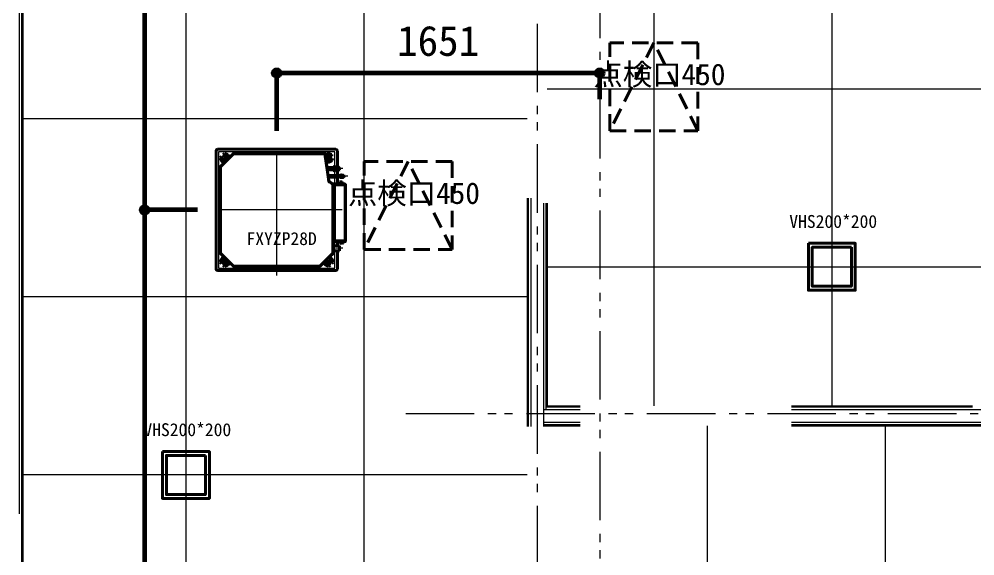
# Model space of a CAD drawing. Units: millimetres at full size. Extents: x -22551 to 92397, y -19340 to 14894.
# Drawn here: x 53654 to 58539, y 486 to 3230 of the extents above; entities that cross this region are included whole.
import ezdxf
from ezdxf.enums import TextEntityAlignment as Align

# ---------------------------------------------------------------- set-up
doc = ezdxf.new("R2010")
doc.units = ezdxf.units.MM
doc.header["$LTSCALE"] = 70
doc.header["$PDMODE"] = 32
doc.header["$PDSIZE"] = 35
for name, pattern in [('CHAIN1', [8, 5, -1, 1, -1]), ('CHAIN2', [12, 9, -1, 1, -1]), ('DASHED1', [1.8, 1.2, -0.6]), ('DASHED2', [3, 2, -1]), ('DOUBLE_CHAIN1', [8.8, 5, -1, 0.6, -0.6, 0.6, -1]), ('DOUBLE_CHAIN2', [12.8, 9, -1, 0.6, -0.6, 0.6, -1])]:
    doc.linetypes.add(name, pattern=pattern)
for name, color, linetype, lineweight in [('2-0_通芯', 7, 'Continuous', 15), ('2-2_間仕切り芯', 7, 'DOUBLE_CHAIN1', 15), ('2-3_間仕切り', 7, 'Continuous', 15), ('4-4_ジプトーン・ケイカル', 7, 'Continuous', 15), ('5-0_無題1', 1, 'Continuous', 60), ('9-0_無題1', 5, 'Continuous', 40), ('9-1_無題2', 5, 'DASHED1', 40)]:
    doc.layers.add(name, color=color, linetype=linetype, lineweight=lineweight)
doc.styles.add('ＭＳ ゴシック', font='')
doc.styles.get('ＭＳ ゴシック').set_extended_font_data('MS Gothic')

# ---------------------------------------------------------------- blocks, each defined once
blk = doc.blocks.new('グループ部品-76')
at = {"layer": '9-0_無題1', "color": 7, "linetype": 'CHAIN2', "lineweight": 15}
for p, q in [((54970.83, 1919.45), (54970.83, 2589.45)), ((55305.83, 2254.45), (54635.83, 2254.45))]:
    blk.add_line(p, q, dxfattribs=at)
at = {"layer": '9-0_無題1'}
for p, q in [((54660.83, 2556.45), (54660.83, 1952.45)), ((55272.83, 2564.45), (54668.83, 2564.45)), ((54683.51, 2475.98), (54749.31, 2541.78)), ((54683.83, 2475.45), (54749.83, 2541.45)), ((54703.82, 2543.38), (54697.1, 2536.67)), ((54705.7, 2541.51), (54703.82, 2543.38)), ((54731.54, 2524.86), (54748.98, 2542.3)), ((55216.85, 2541.95), (54749.73, 2541.95)), ((54749.83, 2542.65), (54770.83, 2542.65)), ((54749.83, 2541.45), (55216.83, 2541.45)), ((54770.83, 2542.05), (54770.83, 2542.65)), ((54771.83, 2542.06), (54771.83, 2542.66)), ((55169.83, 2542.66), (54771.83, 2542.66)), ((54771.83, 2542.06), (54771.83, 2542.05)), ((54875.33, 2542.05), (54875.33, 2541.45)), ((54878.33, 2541.45), (54878.33, 2542.06)), ((54893.33, 2541.45), (54893.33, 2542.06)), ((54896.33, 2541.45), (54896.33, 2542.05)), ((55045.33, 2542.05), (55045.33, 2541.45)), ((55048.33, 2541.86), (55048.33, 2541.45)), ((55063.33, 2541.86), (55063.33, 2541.45)), ((55066.33, 2541.45), (55066.33, 2542.05)), ((55169.83, 2542.06), (55169.83, 2542.66)), ((55169.83, 2542.05), (55169.83, 2542.06)), ((55170.83, 2542.65), (55216.83, 2542.65)), ((55170.83, 2542.05), (55170.83, 2542.65)), ((55216.83, 2541.45), (55236.17, 2403.7)), ((55237.23, 2400.41), (55217.44, 2541.44)), ((55217.62, 2540.15), (55229.5, 2541.82)), ((55218.22, 2540.24), (55218.02, 2541.62)), ((55280.83, 2474.7), (55280.83, 2556.45)), ((54688.62, 2528.18), (54681.9, 2521.46)), ((54683.78, 2519.59), (54681.9, 2521.46)), ((54682.98, 2476.3), (54700.43, 2493.75)), ((54688.62, 2528.18), (54694.89, 2521.91)), ((54700.85, 2493.32), (54692.37, 2501.81)), ((54703.37, 2530.4), (54697.1, 2536.67)), ((54703.33, 2512.06), (54713.23, 2521.96)), ((54731.96, 2524.43), (54723.48, 2532.92)), ((55223.74, 2496.58), (55235.62, 2498.25)), ((55224.33, 2496.66), (55225.34, 2489.48)), ((55231.09, 2526.9), (55233.04, 2513.03)), ((55252.82, 2528.94), (55244.04, 2527.71)), ((55245.71, 2515.82), (55254.49, 2517.05)), ((55248.87, 2537.98), (55251.5, 2538.35)), ((55252.82, 2528.94), (55251.5, 2538.35)), ((55253.18, 2507.28), (55255.81, 2507.65)), ((55255.81, 2507.65), (55254.49, 2517.05)), ((54682.63, 2033.45), (54682.63, 2475.45)), ((54683.33, 2033.45), (54683.33, 2475.55)), ((54683.83, 2033.45), (54683.83, 2475.45)), ((55224.74, 2489.4), (55225.54, 2489.51)), ((55225.54, 2489.51), (55227.03, 2478.87)), ((55227.03, 2478.87), (55226.24, 2478.76)), ((55258.83, 2471.8), (55227.26, 2471.8)), ((55229.04, 2459.1), (55258.83, 2459.1)), ((55261.83, 2475), (55258.83, 2475)), ((55258.83, 2455.9), (55258.83, 2475)), ((55258.83, 2455.9), (55261.83, 2455.9)), ((55271.83, 2476.45), (55261.83, 2476.45)), ((55261.83, 2465.45), (55261.83, 2476.45)), ((55271.83, 2465.45), (55261.83, 2465.45)), ((55261.83, 2454.45), (55261.83, 2465.45)), ((55271.83, 2454.45), (55261.83, 2454.45)), ((55271.83, 2476.45), (55271.83, 2465.45)), ((55273.83, 2473.7), (55271.83, 2473.7)), ((55271.83, 2465.45), (55271.83, 2454.45)), ((55271.83, 2457.2), (55273.83, 2457.2)), ((55273.83, 2456.2), (55273.83, 2474.7)), ((55284.33, 2474.7), (55273.83, 2474.7)), ((55273.83, 2456.2), (55284.33, 2456.2)), ((55280.83, 2431.2), (55280.83, 2456.2)), ((55284.33, 2456.2), (55284.33, 2474.7)), ((55288.08, 2473.7), (55284.33, 2473.7)), ((55284.33, 2457.2), (55288.08, 2457.2)), ((55288.08, 2457.2), (55288.08, 2473.7)), ((55290.83, 2470.95), (55288.08, 2473.7)), ((55288.08, 2457.2), (55290.83, 2459.95)), ((55290.83, 2459.95), (55290.83, 2470.95)), ((55290.83, 2431.2), (55232.81, 2431.2)), ((55234.15, 2421.7), (55290.83, 2421.7)), ((55237.94, 2399.69), (55237.68, 2399.65)), ((55237.81, 2399.46), (55237.94, 2399.69)), ((55241.08, 2397.82), (55237.94, 2399.69)), ((55238.33, 2398.76), (55258.33, 2386.85)), ((55240.77, 2397.31), (55241.28, 2398.17)), ((55240.95, 2396.5), (55252.95, 2389.36)), ((55241.28, 2398.17), (55243, 2397.14)), ((55243, 2397.14), (55259.95, 2387.05)), ((55280.83, 2384.46), (55280.83, 2421.7)), ((55290.83, 2421.7), (55290.83, 2431.2)), ((55292.83, 2429.63), (55290.83, 2431.2)), ((55290.83, 2421.7), (55292.83, 2423.28)), ((55292.83, 2423.28), (55292.83, 2429.63)), ((55294.83, 2429.63), (55292.83, 2429.63)), ((55292.83, 2423.28), (55294.83, 2423.28)), ((55294.83, 2420.1), (55294.83, 2432.8)), ((55296.83, 2432.8), (55294.83, 2432.8)), ((55294.83, 2420.1), (55297.22, 2420.1)), ((55296.23, 2392.25), (55296.23, 2396.65)), ((55297.63, 2396.65), (55296.23, 2396.65)), ((55297.57, 2433.45), (55296.83, 2431.89)), ((55296.83, 2431.89), (55296.83, 2428.01)), ((55297.57, 2426.45), (55296.83, 2424.89)), ((55296.83, 2424.89), (55296.83, 2421.01)), ((55302.1, 2433.45), (55297.57, 2433.45)), ((55302.1, 2426.45), (55297.57, 2426.45)), ((55302.1, 2419.45), (55297.57, 2419.45)), ((55297.63, 2404.46), (55297.63, 2397.04)), ((55297.63, 2404.46), (55298.23, 2404.46)), ((55297.63, 2395.63), (55297.63, 2397.04)), ((55297.63, 2395.63), (55297.63, 2385.07)), ((55298.23, 2404.46), (55298.23, 2394.15)), ((55298.23, 2394.06), (55298.23, 2385.07)), ((55298.83, 2394.66), (55302.23, 2394.66)), ((55302.1, 2426.45), (55302.83, 2428.01)), ((55302.1, 2419.45), (55302.83, 2421.01)), ((55302.23, 2394.66), (55302.23, 2388.75)), ((55302.23, 2394.05), (55305.1, 2394.05)), ((55302.83, 2428.01), (55302.83, 2431.89)), ((55304.83, 2430.95), (55302.83, 2430.95)), ((55302.83, 2421.01), (55302.83, 2424.89)), ((55302.83, 2421.95), (55304.83, 2421.95)), ((55311.83, 2432), (55304.83, 2432)), ((55304.83, 2420.9), (55304.83, 2432)), ((55304.83, 2420.9), (55311.83, 2420.9)), ((55311.83, 2420.9), (55311.83, 2432)), ((55314.08, 2430.95), (55311.83, 2430.95)), ((55311.83, 2421.95), (55314.08, 2421.95)), ((55315.83, 2429.2), (55314.08, 2430.95)), ((55314.08, 2421.95), (55314.08, 2430.95)), ((55314.08, 2421.95), (55315.83, 2423.7)), ((55315.83, 2423.7), (55315.83, 2429.2)), ((54683.23, 2349.95), (54683.23, 2351.45)), ((54683.83, 2349.95), (54683.23, 2349.95)), ((54683.23, 2346.95), (54683.23, 2349.95)), ((54683.42, 2346.95), (54683.23, 2346.95)), ((54683.83, 2346.95), (54683.42, 2346.95)), ((55252.95, 2389.36), (55252.95, 2389.36)), ((55257.83, 2380.77), (55257.83, 2033.45)), ((55258.33, 2033.5), (55258.33, 2386.85)), ((55259.44, 2386.19), (55258.33, 2386.85)), ((55258.33, 2386.14), (55259.37, 2385.54)), ((55259.68, 2385.45), (55277.22, 2385.45)), ((55259.95, 2387.05), (55277.22, 2387.05)), ((55259.95, 2386.05), (55277.22, 2386.05)), ((55266.43, 2383.25), (55266.43, 2383.85)), ((55266.43, 2369.65), (55266.43, 2383.25)), ((55266.43, 2383.25), (55267.03, 2383.25)), ((55266.43, 2369.35), (55266.43, 2369.65)), ((55266.43, 2369.35), (55266.43, 2347.55)), ((55266.43, 2347.25), (55266.43, 2347.55)), ((55266.43, 2131.65), (55266.43, 2347.25)), ((55267.03, 2384.46), (55267.63, 2384.46)), ((55267.63, 2383.86), (55267.03, 2383.86)), ((55267.03, 2383.85), (55267.03, 2383.25)), ((55267.03, 2383.25), (55318.83, 2383.25)), ((55267.63, 2384.46), (55320.83, 2384.46)), ((55267.63, 2383.85), (55267.63, 2384.46)), ((55267.63, 2383.85), (55267.63, 2383.25)), ((55277.22, 2387.05), (55279.22, 2387.05)), ((55279.22, 2386.05), (55277.22, 2386.05)), ((55277.22, 2385.45), (55279.22, 2385.45)), ((55277.93, 2384.46), (55277.93, 2385.45)), ((55277.93, 2385.07), (55320.83, 2385.07)), ((55279.22, 2387.05), (55279.22, 2386.05)), ((55279.22, 2385.45), (55279.22, 2386.05)), ((55286.34, 2385.07), (55286.34, 2384.47)), ((55293.04, 2385.07), (55293.04, 2384.47)), ((55296.23, 2392.25), (55297.63, 2392.25)), ((55298.83, 2389.36), (55300.23, 2389.36)), ((55299.43, 2388.15), (55298.83, 2388.15)), ((55320.83, 2385.45), (55298.83, 2385.45)), ((55299.43, 2388.15), (55299.43, 2388.75)), ((55299.43, 2388.75), (55301.43, 2388.75)), ((55301.43, 2388.15), (55299.43, 2388.15)), ((55300.23, 2389.36), (55302.23, 2389.36)), ((55311.89, 2388.75), (55301.43, 2388.75)), ((55311.89, 2388.15), (55301.43, 2388.15)), ((55301.83, 2385.07), (55301.83, 2385.45)), ((55301.83, 2385.45), (55301.83, 2385.45)), ((55309.77, 2392.12), (55314.95, 2386.93)), ((55313.59, 2387.45), (55314.53, 2386.51)), ((55317.08, 2386.05), (55320.83, 2386.05)), ((55317.23, 2385.45), (55317.23, 2385.07)), ((55317.23, 2385.45), (55317.23, 2385.45)), ((55320.83, 2093.45), (55320.83, 2385.45)), ((55321.43, 2093.46), (55321.43, 2385.45)), ((54683.23, 2331.95), (54683.42, 2331.95)), ((54683.23, 2328.95), (54683.83, 2328.95)), ((54683.83, 2331.95), (54683.42, 2331.95)), ((55258.24, 2331.95), (55257.83, 2331.95)), ((55257.83, 2328.95), (55258.33, 2328.95)), ((55258.33, 2331.95), (55258.24, 2331.95)), ((54683.83, 2179.95), (54683.23, 2179.95)), ((54683.23, 2176.95), (54683.83, 2176.95)), ((54683.23, 2161.95), (54683.83, 2161.95)), ((54683.23, 2158.95), (54683.83, 2158.95)), ((55266.43, 2131.35), (55266.43, 2131.65)), ((55266.43, 2131.35), (55266.43, 2109.55)), ((55266.43, 2109.25), (55266.43, 2109.55)), ((55266.43, 2095.05), (55266.43, 2109.25)), ((55258.33, 2078.45), (55261.33, 2078.45)), ((55320.83, 2093.84), (55259.33, 2093.84)), ((55259.43, 2092.86), (55278.93, 2092.86)), ((55259.43, 2078.45), (55259.43, 2092.85)), ((55261.33, 2078.45), (55261.33, 2038.45)), ((55266.43, 2095.65), (55318.83, 2095.65)), ((55267.63, 2094.45), (55267.03, 2094.45)), ((55267.63, 2094.45), (55267.63, 2095.65)), ((55278.93, 2093.84), (55278.93, 2092.86)), ((55280.83, 2073.95), (55280.83, 2093.84)), ((55280.83, 2071.64), (55280.83, 2073.95)), ((55297.63, 2086.65), (55296.23, 2086.65)), ((55296.23, 2086.65), (55296.23, 2082.25)), ((55296.23, 2082.25), (55297.63, 2082.25)), ((55297.63, 2093.84), (55297.63, 2082.25)), ((55298.23, 2092.85), (55298.23, 2084.85)), ((55298.83, 2093.45), (55320.83, 2093.45)), ((55298.83, 2090.75), (55299.43, 2090.75)), ((55299.43, 2090.15), (55298.83, 2090.15)), ((55298.83, 2090.14), (55300.23, 2090.14)), ((55300.23, 2089.54), (55298.83, 2089.54)), ((55302.23, 2084.24), (55298.83, 2084.24)), ((55299.43, 2090.15), (55299.43, 2090.75)), ((55299.43, 2090.75), (55301.43, 2090.75)), ((55301.43, 2090.15), (55299.43, 2090.15)), ((55300.23, 2090.14), (55302.23, 2090.14)), ((55302.23, 2089.54), (55300.23, 2089.54)), ((55301.43, 2090.75), (55311.89, 2090.75)), ((55301.43, 2090.15), (55311.89, 2090.15)), ((55302.23, 2090.14), (55302.23, 2084.24)), ((55305.1, 2084.85), (55302.23, 2084.85)), ((55309.77, 2086.79), (55312.25, 2089.27)), ((55314.01, 2091.03), (55312.25, 2089.27)), ((55313.59, 2091.46), (55314.53, 2092.4)), ((55314.01, 2091.03), (55314.95, 2091.97)), ((55320.83, 2092.85), (55317.08, 2092.85)), ((54700.43, 2015.16), (54682.98, 2032.6)), ((54749.41, 1967.13), (54683.51, 2033.03)), ((54749.83, 1967.45), (54683.83, 2033.45)), ((54700.9, 2015.64), (54692.37, 2007.1)), ((55191.83, 1967.45), (55257.83, 2033.45)), ((55192.22, 1967.13), (55258.16, 2033.07)), ((55240.74, 2015.66), (55249.3, 2007.1)), ((55258.68, 2032.6), (55241.24, 2015.16)), ((55258.33, 2038.45), (55261.33, 2038.45)), ((55259.03, 2038.45), (55259.03, 2033.45)), ((55280.83, 1952.45), (55280.83, 2042.95)), ((54683.78, 1989.32), (54681.9, 1987.44)), ((54681.9, 1987.44), (54688.62, 1980.73)), ((54694.89, 1987), (54688.62, 1980.73)), ((54697.1, 1972.24), (54703.37, 1978.51)), ((54697.1, 1972.24), (54703.82, 1965.52)), ((54713.23, 1986.95), (54703.33, 1996.85)), ((54705.7, 1967.4), (54703.82, 1965.52)), ((54732.01, 1984.52), (54723.48, 1975.99)), ((54748.98, 1966.61), (54731.54, 1984.05)), ((55191.83, 1967.46), (54749.83, 1967.46)), ((54749.83, 1966.95), (55191.79, 1966.95)), ((54770.83, 1966.25), (54749.83, 1966.25)), ((54770.83, 1966.85), (54770.83, 1966.25)), ((54771.83, 1966.85), (54771.83, 1966.85)), ((54771.83, 1966.85), (54771.83, 1966.25)), ((54771.83, 1966.25), (55169.83, 1966.25)), ((55169.83, 1966.85), (55169.83, 1966.85)), ((55169.83, 1966.85), (55169.83, 1966.25)), ((55170.83, 1966.85), (55170.83, 1966.25)), ((55191.83, 1966.25), (55170.83, 1966.25)), ((55210.12, 1984.05), (55192.68, 1966.61)), ((55209.63, 1984.54), (55218.19, 1975.99)), ((55238.34, 1996.85), (55228.44, 1986.95)), ((55235.97, 1967.4), (55237.84, 1965.52)), ((55237.84, 1965.52), (55244.56, 1972.24)), ((55238.29, 1978.51), (55244.56, 1972.24)), ((55253.05, 1980.73), (55246.78, 1987)), ((55253.05, 1980.73), (55259.76, 1987.44)), ((55257.89, 1989.32), (55259.76, 1987.44)), ((55258.33, 1985.95), (55258.31, 1985.99)), ((54668.83, 1944.45), (55272.83, 1944.45))]:
    blk.add_line(p, q, dxfattribs=at)
at = {"layer": '9-0_無題1', "color": 7, "linetype": 'DOUBLE_CHAIN2', "lineweight": 15}
for p, q in [((55268.33, 2551.95), (54673.33, 2551.95)), ((54673.33, 2551.95), (54673.33, 1956.95))]:
    blk.add_line(p, q, dxfattribs=at)
at = {"layer": '9-0_無題1', "color": 3, "lineweight": 20}
for p, q in [((54703.82, 2543.38), (54697.1, 2536.67)), ((54705.7, 2541.51), (54703.82, 2543.38)), ((54731.96, 2524.43), (54749.31, 2541.78)), ((55216.85, 2541.95), (54749.73, 2541.95)), ((55217.44, 2541.44), (55217.62, 2540.15)), ((55217.62, 2540.15), (55229.5, 2541.82)), ((54688.62, 2528.18), (54681.9, 2521.46)), ((54683.78, 2519.59), (54681.9, 2521.46)), ((54683.51, 2475.98), (54700.85, 2493.32)), ((54688.62, 2528.18), (54694.89, 2521.91)), ((54700.85, 2493.32), (54692.37, 2501.81)), ((54703.37, 2530.4), (54697.1, 2536.67)), ((54703.33, 2512.06), (54713.23, 2521.96)), ((54731.96, 2524.43), (54723.48, 2532.92)), ((55223.74, 2496.58), (55235.62, 2498.25)), ((55237.23, 2400.41), (55223.74, 2496.58)), ((55231.09, 2526.9), (55233.04, 2513.03)), ((55252.82, 2528.94), (55244.04, 2527.71)), ((55245.71, 2515.82), (55254.49, 2517.05)), ((55248.87, 2537.98), (55251.5, 2538.35)), ((55252.82, 2528.94), (55251.5, 2538.35)), ((55253.18, 2507.28), (55255.81, 2507.65)), ((55255.81, 2507.65), (55254.49, 2517.05)), ((54683.33, 2033.45), (54683.33, 2475.55)), ((55238.33, 2398.76), (55258.33, 2386.85)), ((55258.33, 2033.5), (55258.33, 2386.85)), ((54700.9, 2015.64), (54683.51, 2033.03)), ((54700.9, 2015.64), (54692.37, 2007.1)), ((55240.74, 2015.66), (55258.16, 2033.07)), ((55240.74, 2015.66), (55249.3, 2007.1)), ((54683.78, 1989.32), (54681.9, 1987.44)), ((54681.9, 1987.44), (54688.62, 1980.73)), ((54694.89, 1987), (54688.62, 1980.73)), ((54697.1, 1972.24), (54703.37, 1978.51)), ((54697.1, 1972.24), (54703.82, 1965.52)), ((54713.23, 1986.95), (54703.33, 1996.85)), ((54705.7, 1967.4), (54703.82, 1965.52)), ((54732.01, 1984.52), (54723.48, 1975.99)), ((54749.41, 1967.13), (54732.01, 1984.52)), ((54749.83, 1966.95), (55191.79, 1966.95)), ((55192.22, 1967.13), (55209.63, 1984.54)), ((55209.63, 1984.54), (55218.19, 1975.99)), ((55238.34, 1996.85), (55228.44, 1986.95)), ((55235.97, 1967.4), (55237.84, 1965.52)), ((55237.84, 1965.52), (55244.56, 1972.24)), ((55238.29, 1978.51), (55244.56, 1972.24)), ((55253.05, 1980.73), (55246.78, 1987)), ((55253.05, 1980.73), (55259.76, 1987.44)), ((55257.89, 1989.32), (55259.76, 1987.44)), ((55258.33, 1985.95), (55258.31, 1985.99))]:
    blk.add_line(p, q, dxfattribs=at)
at = {"layer": '9-0_無題1', "color": 4, "linetype": 'CHAIN1', "lineweight": 9}
for p, q in [((55308.33, 2465.45), (55273.33, 2465.45)), ((55333.33, 2426.45), (55298.33, 2426.45)), ((55308.33, 2058.45), (55273.33, 2058.45))]:
    blk.add_line(p, q, dxfattribs=at)
at = {"layer": '9-0_無題1', "linetype": 'DASHED2'}
for p, q in [((55261.33, 2071.98), (55289.85, 2071.47)), ((55290.83, 2046.44), (55290.83, 2070.47)), ((55261.33, 2044.93), (55289.85, 2045.44))]:
    blk.add_line(p, q, dxfattribs=at)
at = {"layer": '9-0_無題1', "color": 7, "linetype": 'DOUBLE_CHAIN2', "lineweight": 15}
blk.add_lwpolyline([(54673.33, 1956.95), (55268.33, 1956.95), (55268.33, 2551.95)], dxfattribs=at)
at = {"layer": '9-0_無題1', "color": 7, "lineweight": 15}
for centre in [(54704.33, 2520.95), (55237.33, 2520.95), (54704.33, 1987.95), (55237.33, 1987.95)]:
    blk.add_circle(centre, 10, dxfattribs=at)
at = {"layer": '9-0_無題1'}
for centre, radius, start, end in [((54668.83, 2556.45), 8, 89.99998, 180), ((54702.27, 2511.71), 30, 44.99998, 83.4332), ((54749.83, 2541.45), 1.2, 89.99998, 134.99998), ((54749.73, 2541.35), 0.6, 89.99998, 134.99998), ((54749.83, 2541.45), 0.002, 89.99998, 134.99998), ((55216.83, 2541.45), 1.2, 7.98932, 89.99998), ((55216.85, 2541.35), 0.6, 7.98932, 89.99998), ((55233.67, 2512.11), 30, 59.55611, 97.98932), ((55272.83, 2556.45), 8, 0, 89.99998), ((54713.58, 2523.02), 30, 186.56679, 225), ((54699.44, 2515.95), 5.5, 142.66225, 315), ((54693.47, 2520.5), 2, 322.66225, 44.99998), ((54704.79, 2531.81), 2, 225, 307.33774), ((54709.34, 2525.85), 5.5, 315, 127.33774), ((55236.54, 2527.66), 5.5, 15.65158, 187.98932), ((55238.49, 2513.8), 5.5, 187.98932, 0.32706), ((55231.45, 2527.96), 30, 277.98932, 316.42253), ((55243.76, 2529.69), 2, 195.65158, 277.98932), ((55245.99, 2513.84), 2, 97.98932, 180.32706), ((54683.83, 2475.45), 1.2, 134.99998, 180), ((54683.93, 2475.55), 0.6, 134.99998, 180), ((54683.83, 2475.45), 0.002, 134.99998, 180), ((55246.07, 2405.09), 10, 187.98932, 239.23727), ((55305.64, 2431.2), 9.36, 199.89845, 210.45462), ((55305.64, 2424.2), 9.36, 199.89845, 210.45462), ((55298.83, 2394.06), 0.605, 89.99998, 180), ((55294.03, 2428.71), 9.36, 19.89845, 30.45462), ((55294.03, 2421.71), 9.36, 19.89845, 30.45462), ((55305.1, 2387.45), 6.6, 44.99998, 89.99998), ((55247.83, 2380.77), 10, 0, 59.23727), ((55259.68, 2386.06), 0.602, 239.23727, 270), ((55259.95, 2387.06), 1, 239.23727, 270), ((55259.95, 2387.06), 0.002, 239.23727, 270), ((55267.03, 2383.85), 0.602, 89.99998, 180), ((55267.03, 2383.85), 0.002, 89.99998, 180), ((55298.83, 2388.76), 0.605, 89.99998, 270), ((55298.83, 2386.06), 0.605, 180, 270), ((55311.89, 2385.75), 3, 44.99998, 89.99998), ((55311.89, 2385.75), 2.4, 44.99998, 89.99998), ((55317.08, 2389.05), 3.6, 225, 270), ((55317.08, 2389.05), 3, 225, 270), ((55318.83, 2381.25), 2, 0, 89.99998), ((55320.83, 2385.45), 0.602, 0, 89.99998), ((55258.43, 2319.15), 0.002, 89.99998, 180), ((55259.33, 2092.84), 1, 89.99998, 180), ((55267.03, 2095.05), 0.602, 180, 270), ((55298.83, 2092.85), 0.605, 89.99998, 180), ((55298.83, 2090.15), 0.605, 89.99998, 270), ((55298.83, 2084.85), 0.605, 180, 270), ((55298.83, 2090.15), 0.005, 89.99998, 270), ((55305.1, 2091.45), 6.6, 270, 315), ((55311.89, 2093.15), 2.4, 270, 315), ((55311.89, 2093.15), 3, 270, 315), ((55317.08, 2089.85), 3.6, 89.99998, 134.99998), ((55317.08, 2089.85), 3, 89.99998, 134.99998), ((55318.83, 2097.65), 2, 270, 0), ((55320.83, 2093.46), 0.602, 270, 0), ((54683.83, 2033.45), 1.2, 180, 225), ((54683.93, 2033.45), 0.6, 180, 225), ((54713.58, 1985.89), 30, 134.99998, 173.4332), ((54683.83, 2033.45), 0.002, 180, 224.99998), ((55228.09, 1985.89), 30, 6.56679, 44.99998), ((55257.83, 2033.45), 0.002, 315, 0), ((55257.73, 2033.5), 0.6, 315, 0), ((55257.83, 2033.45), 1.2, 315, 0), ((54699.44, 1992.96), 5.5, 44.99998, 217.33774), ((54693.47, 1988.41), 2, 315, 37.33774), ((54704.79, 1977.1), 2, 52.66225, 134.99998), ((54702.27, 1997.2), 30, 276.56679, 315), ((54709.34, 1983.06), 5.5, 232.66225, 44.99998), ((54749.83, 1967.46), 1.2, 225, 270), ((54749.83, 1967.56), 0.602, 225, 270), ((54749.83, 1967.46), 0.002, 225, 270), ((55191.79, 1967.55), 0.6, 270, 315), ((55191.83, 1967.46), 0.002, 270, 315), ((55191.83, 1967.46), 1.2, 270, 315), ((55239.4, 1997.2), 30, 225, 263.4332), ((55232.33, 1983.06), 5.5, 134.99998, 307.33774), ((55236.88, 1977.1), 2, 44.99998, 127.33774), ((55242.23, 1992.96), 5.5, 322.66225, 134.99998), ((55248.19, 1988.41), 2, 142.66225, 225), ((54668.83, 1952.45), 8, 180, 270), ((55272.83, 1952.45), 8, 270, 0)]:
    blk.add_arc(centre, radius, start, end, dxfattribs=at)
at = {"layer": '9-0_無題1', "color": 3, "lineweight": 20}
for centre, radius, start, end in [((54702.27, 2511.71), 30, 45.00003, 83.43315), ((54749.73, 2541.35), 0.6, 90.00005, 134.99997), ((55216.85, 2541.35), 0.6, 7.98927, 89.99998), ((55233.67, 2512.11), 30, 59.55615, 97.98927), ((54713.58, 2523.02), 30, 186.56683, 224.99995), ((54699.44, 2515.95), 5.5, 142.66225, 314.99998), ((54693.47, 2520.5), 2, 322.66226, 44.99995), ((54704.79, 2531.81), 2, 225.00003, 307.33772), ((54709.34, 2525.85), 5.5, 315, 127.33774), ((55236.54, 2527.66), 5.5, 15.65158, 187.98932), ((55238.49, 2513.8), 5.5, 187.98932, 0.32706), ((55231.45, 2527.96), 30, 277.98936, 316.42249), ((55243.76, 2529.69), 2, 195.65161, 277.98929), ((55245.99, 2513.84), 2, 97.98935, 180.32704), ((54683.93, 2475.55), 0.6, 135.00002, 179.99994), ((55246.07, 2405.09), 10, 207.93776, 219.28885), ((54683.93, 2033.45), 0.6, 180.00005, 224.99997), ((54713.58, 1985.89), 30, 135.00003, 173.43315), ((55228.09, 1985.89), 30, 6.56683, 44.99995), ((55257.73, 2033.5), 0.6, 315.00002, 359.99994), ((54699.44, 1992.96), 5.5, 45, 217.33774), ((54693.47, 1988.41), 2, 315.00003, 37.33772), ((54704.79, 1977.1), 2, 52.66226, 134.99995), ((54702.27, 1997.2), 30, 276.56683, 314.99995), ((54709.34, 1983.06), 5.5, 232.66225, 44.99998), ((54749.83, 1967.56), 0.602, 224.99998, 269.99991), ((55191.79, 1967.55), 0.6, 270.00005, 314.99997), ((55239.4, 1997.2), 30, 225.00003, 263.43315), ((55232.33, 1983.06), 5.5, 135, 307.33774), ((55236.88, 1977.1), 2, 45.00003, 127.33772), ((55242.23, 1992.96), 5.5, 322.66225, 134.99998), ((55248.19, 1988.41), 2, 142.66226, 224.99995)]:
    blk.add_arc(centre, radius, start, end, dxfattribs=at)
at = {"layer": '9-0_無題1', "linetype": 'DASHED2'}
for centre, start, end in [((55289.83, 2070.47), 0, 88.99998), ((55289.83, 2046.44), 271, 0)]:
    blk.add_arc(centre, 1, start, end, dxfattribs=at)
blk = doc.blocks.new('グループ部品-108')
at = {"layer": '9-1_無題2'}
for p, q in [((56672.96, 2659.22), (56672.96, 3109.22)), ((57122.96, 3109.22), (56672.96, 3109.22)), ((57122.96, 3109.22), (57122.96, 2659.22)), ((56672.96, 2659.22), (57122.96, 2659.22))]:
    blk.add_line(p, q, dxfattribs=at)
blk = doc.blocks.new('グループ部品-109')
at = {"layer": '9-1_無題2'}
for p, q in [((56897.96, 3109.22), (56672.96, 2659.22)), ((57122.96, 2659.22), (56897.96, 3109.22))]:
    blk.add_line(p, q, dxfattribs=at)
blk.add_blockref('グループ部品-108', (0, 0), dxfattribs=at)
blk = doc.blocks.new('グループ部品-110')
at = {"layer": '9-1_無題2'}
for p, q in [((55418, 2051.98), (55418, 2501.98)), ((55868, 2501.98), (55418, 2501.98)), ((55868, 2501.98), (55868, 2051.98)), ((55418, 2051.98), (55868, 2051.98))]:
    blk.add_line(p, q, dxfattribs=at)
blk = doc.blocks.new('グループ部品-111')
at = {"layer": '9-1_無題2'}
for p, q in [((55643, 2501.98), (55418, 2051.98)), ((55868, 2051.98), (55643, 2501.98))]:
    blk.add_line(p, q, dxfattribs=at)
blk.add_blockref('グループ部品-110', (0, 0), dxfattribs=at)

msp = doc.modelspace()

# ---------------------------------------------------------------- linework, layer by layer
at = {"layer": '2-0_通芯', "linetype": 'DOUBLE_CHAIN1'}
msp.add_line((56621.52, 10874.77), (56621.52, -7611.2), dxfattribs=at)
at = {"layer": '2-2_間仕切り芯'}
for p, q in [((56301.52, 7518.34), (56301.52, -4984.66)), ((55630.46, 1214.77), (64893.8, 1214.77))]:
    msp.add_line(p, q, dxfattribs=at)
at = {"layer": '2-3_間仕切り'}
for p, q in [((53654.02, 4644.77), (53654.02, 700.77)), ((53666.52, 4482.27), (53666.52, 47.27)), ((53672.52, 4469.77), (53672.52, 65.77)), ((56250.52, 2314.77), (56250.52, 1146.77)), ((56256.52, 2314.77), (56256.52, 1146.77)), ((56269.02, 2314.77), (56269.02, 1146.77)), ((56334.02, 2289.77), (56334.02, 1146.77)), ((56346.52, 2289.77), (56346.52, 1235.77)), ((56352.52, 2289.77), (56352.52, 1247.27)), ((56334.02, 1234.77), (56521.52, 1234.77)), ((56346.52, 1247.27), (56521.52, 1247.27)), ((56352.52, 1253.27), (56521.52, 1253.27)), ((57601.52, 1253.27), (58526.52, 1253.27)), ((57601.52, 1247.27), (58526.52, 1247.27)), ((57601.52, 1234.77), (62909.02, 1234.77)), ((56334.02, 1169.77), (56521.52, 1169.77)), ((56334.02, 1157.27), (56521.52, 1157.27)), ((56334.02, 1151.27), (56521.52, 1151.27)), ((57601.52, 1169.77), (62909.02, 1169.77)), ((57601.52, 1157.27), (63088.02, 1157.27)), ((57601.52, 1151.27), (63088.02, 1151.27))]:
    msp.add_line(p, q, dxfattribs=at)
at = {"layer": '4-4_ジプトーン・ケイカル'}
for p, q in [((57807.77, 6314.77), (57807.77, 1253.27)), ((56897.77, 5924.77), (56897.77, 1253.27)), ((54506.52, 4463.77), (54506.52, 65.77)), ((55416.52, 4463.77), (55416.52, 65.77)), ((56352.52, 2874.02), (62903.02, 2874.02)), ((56250.52, 2719.77), (53672.52, 2719.77)), ((56352.52, 1964.02), (62903.02, 1964.02)), ((56250.52, 1809.77), (53672.52, 1809.77)), ((57170.27, 1151.27), (57170.27, -1359.23)), ((58080.27, 1151.27), (58080.27, -1359.23)), ((56250.52, 899.77), (53672.52, 899.77))]:
    msp.add_line(p, q, dxfattribs=at)
at = {"layer": '5-0_無題1'}
for p, q in [((54295.14, 6319.77), (54295.14, 2254.45)), ((56621.52, 2953.49), (54970.83, 2953.49)), ((54970.83, 2659.45), (54970.83, 2953.49)), ((56621.52, 2821.35), (56621.52, 2953.49)), ((54295.14, 2254.45), (54295.14, -1730.23)), ((54565.83, 2254.45), (54295.14, 2254.45))]:
    msp.add_line(p, q, dxfattribs=at)
for p in [(54970.83, 2953.49), (56621.52, 2953.49), (54295.14, 2254.45)]:
    msp.add_point(p, dxfattribs=at)
at = {"layer": '9-0_無題1'}
for points in [[(57687.77, 2084.02), (57927.77, 2084.02), (57927.77, 1844.02), (57687.77, 1844.02)], [(57907.77, 2064.02), (57907.77, 1864.02), (57707.77, 1864.02), (57707.77, 2064.02)], [(54386.52, 1019.77), (54626.52, 1019.77), (54626.52, 779.77), (54386.52, 779.77)], [(54606.52, 999.77), (54606.52, 799.77), (54406.52, 799.77), (54406.52, 999.77)]]:
    msp.add_lwpolyline(points, close=True, dxfattribs=at)

# ---------------------------------------------------------------- block references
msp.add_blockref('グループ部品-76', (0, 0), dxfattribs=at)
at = {"layer": '9-1_無題2'}
for name in ['グループ部品-109', 'グループ部品-111']:
    msp.add_blockref(name, (0, 0), dxfattribs=at)

# ---------------------------------------------------------------- texts
at = {"layer": '5-0_無題1', "style": 'ＭＳ ゴシック'}
msp.add_text('1651', height=154, dxfattribs=at).set_placement((55586.18, 2995.49), align=Align.BOTTOM_LEFT)
at = {"layer": '9-0_無題1', "color": 7, "style": 'ＭＳ ゴシック'}
for s, p in [('VHS200*200', (57590.53, 2142.71)), ('FXYZP28D', (54816.33, 2054.95)), ('VHS200*200', (54289.28, 1078.46))]:
    msp.add_text(s, height=65.98, dxfattribs=at).set_placement(p, align=Align.BOTTOM_LEFT)
at = {"layer": '9-1_無題2', "color": 7, "style": 'ＭＳ ゴシック'}
for p in [(56589.62, 2859.25), (55334.66, 2252.02)]:
    msp.add_text('点検口450', height=110, dxfattribs=at).set_placement(p, align=Align.BOTTOM_LEFT)

doc.saveas('drawing.dxf')
